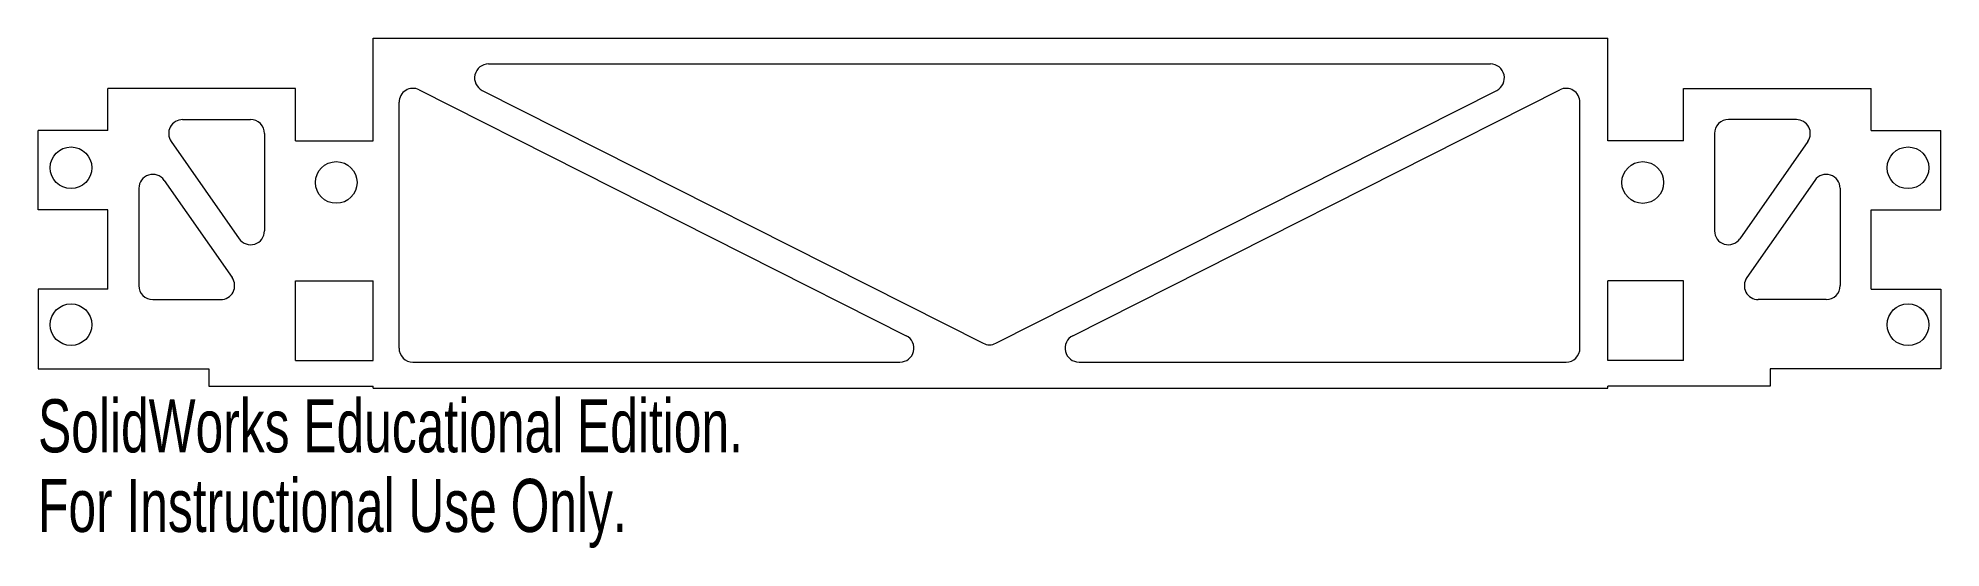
# Model space of a CAD drawing. Header units: inches. Extents: x -0.61 to 6.21, y -0.58 to 1.25.
import ezdxf

# ---------------------------------------------------------------- set-up
doc = ezdxf.new("R2010")
doc.units = ezdxf.units.IN
doc.header["$MEASUREMENT"] = 0
doc.styles.add('SLDTEXTSTYLE0', font='TXT', dxfattribs={"width": 0.7})

msp = doc.modelspace()

# ---------------------------------------------------------------- linework, layer by layer
at = {"color": 7, "linetype": 'Continuous', "lineweight": 15}
for p, q in [((0.5938, 1.2525), (5.0168, 1.2525)), ((0.5938, 0.8837), (0.5938, 1.2525)), ((5.0168, 0.8837), (5.0168, 1.2525)), ((1.0074, 1.1595), (4.5961, 1.1595)), ((0.3158, 1.0712), (-0.3562, 1.0712)), ((-0.3562, 0.9212), (-0.3562, 1.0712)), ((0.3158, 0.8837), (0.3158, 1.0712)), ((0.7593, 1.0668), (2.5037, 0.1853)), ((0.9849, 1.0649), (2.7792, 0.1581)), ((2.8243, 0.1581), (4.6187, 1.0649)), ((3.0999, 0.1853), (4.8442, 1.0668)), ((5.2878, 1.0712), (5.9598, 1.0712)), ((5.2878, 0.8837), (5.2878, 1.0712)), ((5.9598, 0.9212), (5.9598, 1.0712)), ((-0.0884, 0.9602), (0.1548, 0.9602)), ((0.6868, 0.1407), (0.6868, 1.0222)), ((4.9168, 0.1407), (4.9168, 1.0222)), ((5.692, 0.9602), (5.4488, 0.9602)), ((-0.3562, 0.9212), (-0.6062, 0.9212)), ((-0.6062, 0.6367), (-0.6062, 0.9212)), ((0.2048, 0.9102), (0.2048, 0.5615)), ((5.3988, 0.9102), (5.3988, 0.5615)), ((5.9598, 0.9212), (6.2098, 0.9212)), ((6.2098, 0.6367), (6.2098, 0.9212)), ((-0.1294, 0.8816), (0.1138, 0.5329)), ((0.3158, 0.8837), (0.5938, 0.8837)), ((5.2878, 0.8837), (5.0168, 0.8837)), ((5.733, 0.8816), (5.4898, 0.5329)), ((-0.2452, 0.7137), (-0.2452, 0.365)), ((-0.1542, 0.7423), (0.089, 0.3936)), ((5.7578, 0.7423), (5.5146, 0.3936)), ((5.8488, 0.7137), (5.8488, 0.365)), ((-0.3562, 0.6367), (-0.6062, 0.6367)), ((-0.3562, 0.3517), (-0.3562, 0.6367)), ((5.9598, 0.3517), (5.9598, 0.6367)), ((5.9598, 0.6367), (6.2098, 0.6367)), ((-0.3562, 0.3517), (-0.6062, 0.3517)), ((-0.6062, 0.3517), (-0.6062, 0.0672)), ((0.3158, 0.0967), (0.3158, 0.3817)), ((0.3158, 0.3817), (0.5938, 0.3817)), ((0.5938, 0.0967), (0.5938, 0.3817)), ((5.0168, 0.0967), (5.0168, 0.3817)), ((5.2878, 0.3817), (5.0168, 0.3817)), ((5.2878, 0.0967), (5.2878, 0.3817)), ((5.9598, 0.3517), (6.2098, 0.3517)), ((6.2098, 0.3517), (6.2098, 0.0672)), ((-0.1952, 0.315), (0.048, 0.315)), ((5.7988, 0.315), (5.5556, 0.315)), ((0.3158, 0.0967), (0.5938, 0.0967)), ((0.7368, 0.0907), (2.4811, 0.0907)), ((3.1224, 0.0907), (4.8668, 0.0907)), ((5.2878, 0.0967), (5.0168, 0.0967)), ((-0.6062, 0.0672), (0.0055, 0.0672)), ((0.0055, 0.0672), (0.0055, 0.0047)), ((0.0055, 0.0047), (0.5938, 0.0047)), ((0.5938, -0.0023), (0.5938, 0.0047)), ((5.0168, -0.0023), (5.0168, 0.0047)), ((5.5981, 0.0047), (5.0168, 0.0047)), ((5.5981, 0.0672), (5.5981, 0.0047)), ((6.2098, 0.0672), (5.5981, 0.0672)), ((0.5938, -0.0023), (5.0168, -0.0023))]:
    msp.add_line(p, q, dxfattribs=at)
for centre, radius in [((-0.4882, 0.7873), 0.0747), ((6.0918, 0.7873), 0.0748), ((0.4618, 0.7347), 0.0747), ((5.1418, 0.7347), 0.0748), ((-0.4882, 0.2248), 0.0747), ((6.0918, 0.2248), 0.0748)]:
    msp.add_circle(centre, radius, dxfattribs=at)
for centre, start, end in [((1.0074, 1.1095), 90, 243.18946), ((4.5961, 1.1095), 296.81054, 90), ((0.7368, 1.0222), 63.18946, 180), ((4.8668, 1.0222), 0, 116.81054), ((-0.0884, 0.9102), 90, 214.89631), ((0.1548, 0.9102), 0, 90), ((5.4488, 0.9102), 90, 180), ((5.692, 0.9102), 325.10369, 90), ((-0.1952, 0.7137), 34.89631, 180), ((5.7988, 0.7137), 0, 145.10369), ((0.1548, 0.5615), 214.89631, 0), ((5.4488, 0.5615), 180, 325.10369), ((-0.1952, 0.365), 180, 270), ((0.048, 0.365), 270, 34.89631), ((5.5556, 0.365), 145.10369, 270), ((5.7988, 0.365), 270, 0), ((0.7368, 0.1407), 180, 270), ((2.4811, 0.1407), 270, 63.18946), ((2.8018, 0.2027), 243.18946, 296.81054), ((3.1224, 0.1407), 116.81054, 270), ((4.8668, 0.1407), 270, 0)]:
    msp.add_arc(centre, 0.05, start, end, dxfattribs=at)

# ---------------------------------------------------------------- texts
at = {"color": 7, "linetype": 'Continuous', "char_height": 0.1903, "attachment_point": 1, "style": 'SLDTEXTSTYLE0'}
for s, insert in [('SolidWorks Educational Edition.', (-0.6062, -0.0425)), ('For Instructional Use Only.', (-0.6062, -0.3279))]:
    msp.add_mtext(s, dxfattribs=dict(at, insert=insert))

doc.saveas('drawing.dxf')
